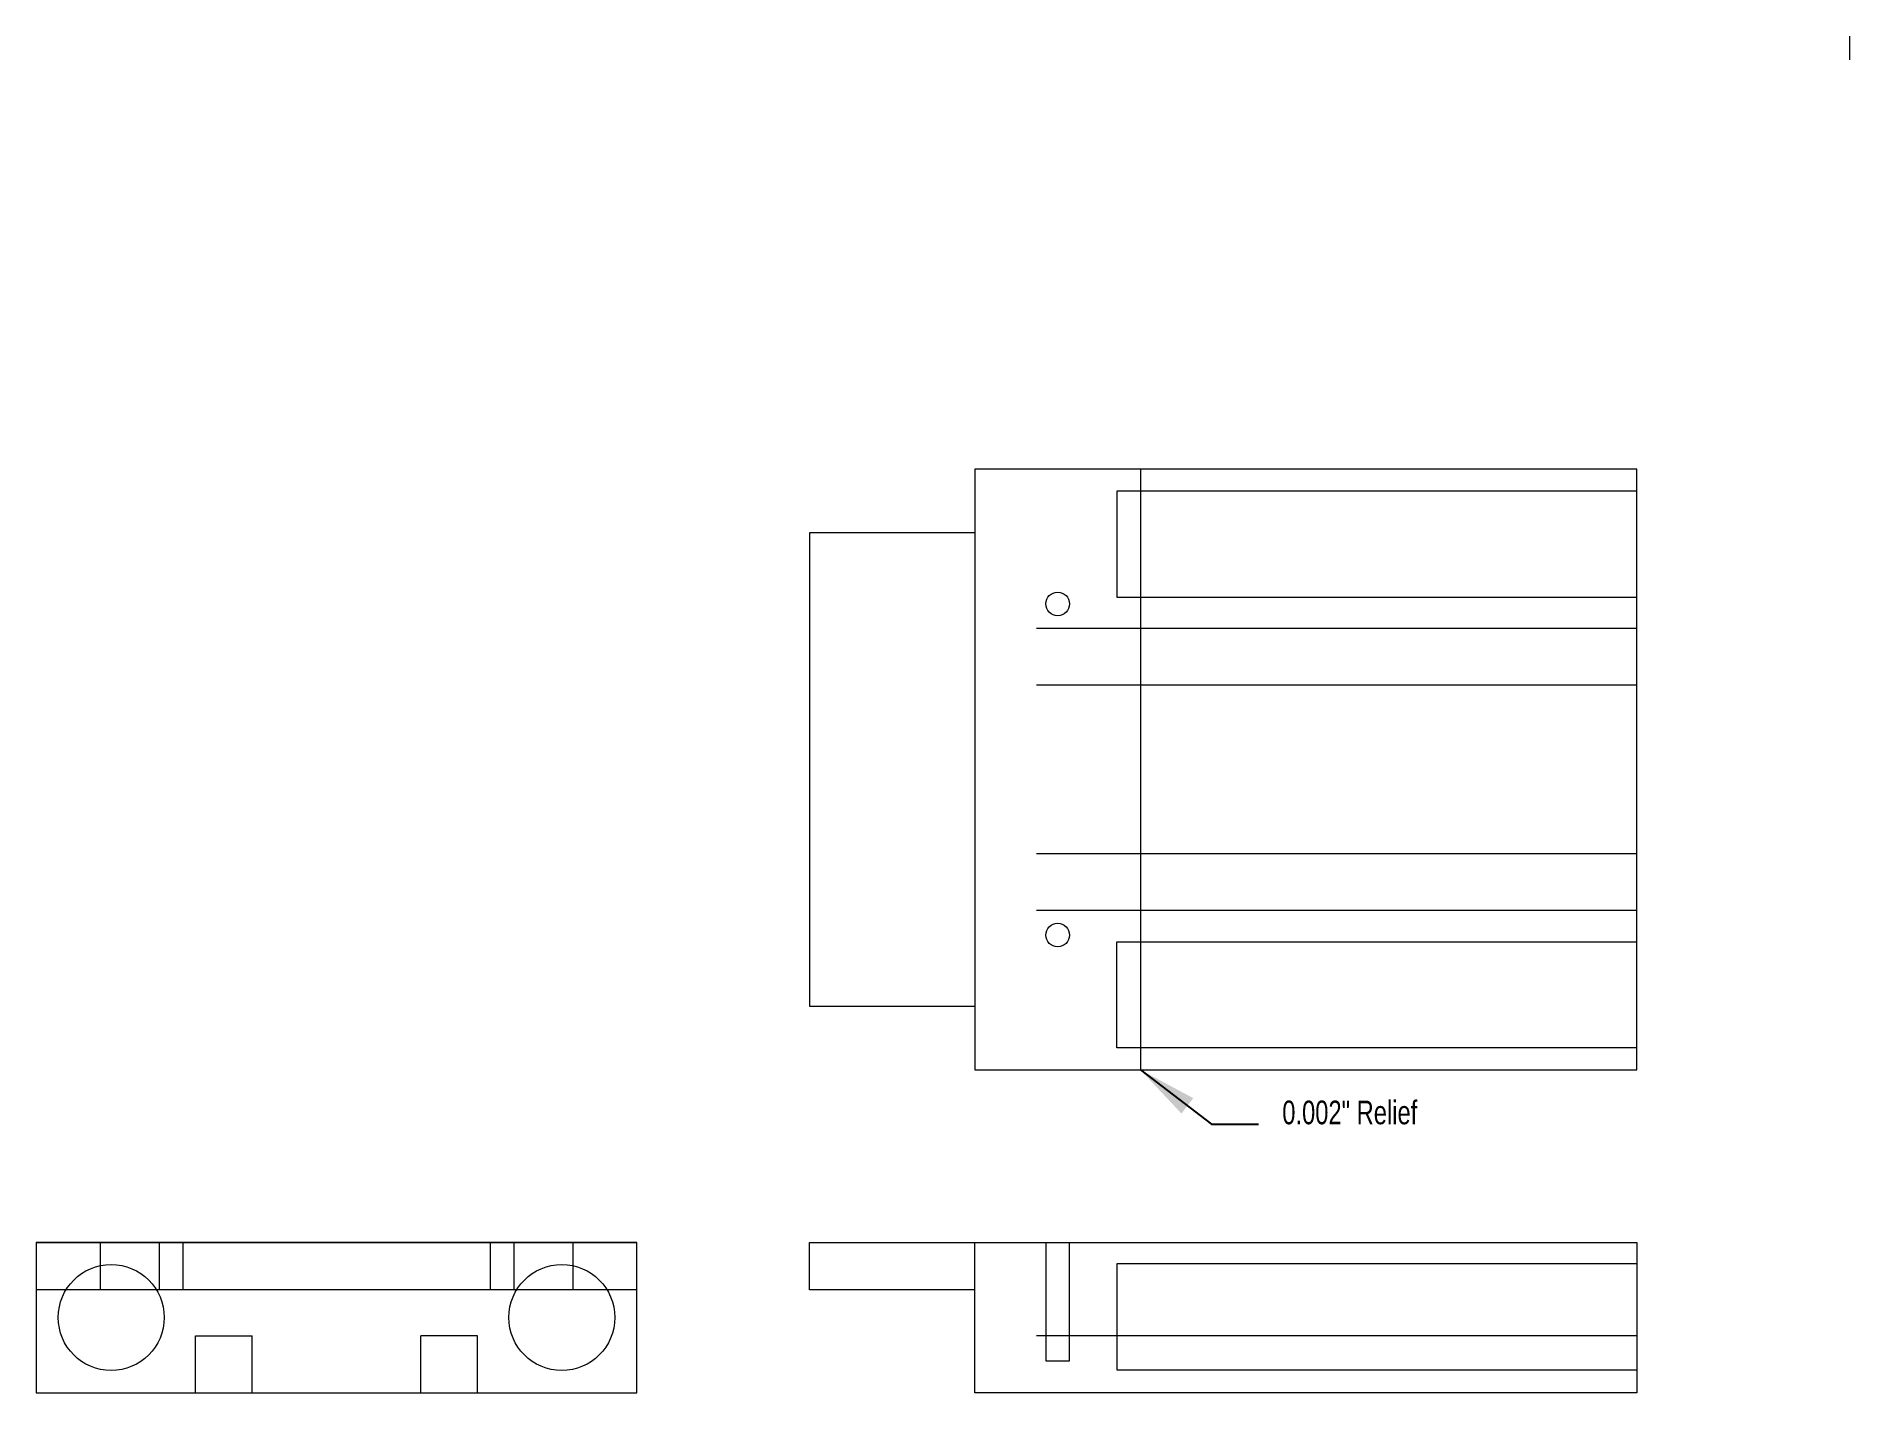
# Model space of a CAD drawing. Header units: millimetres. Extents: x -32.7 to 44, y -6.4 to 51.
import ezdxf

# ---------------------------------------------------------------- set-up
doc = ezdxf.new("R2010")
doc.units = ezdxf.units.MM
doc.linetypes.add('DASHEDX2', pattern=[38.1, 25.4, -12.7])
for name, color, linetype, lineweight in [('Dimensions', 3, 'CONTINUOUS', 0), ('Internal', 7, 'DASHEDX2', 0), ('Outline', 7, 'CONTINUOUS', 0)]:
    doc.layers.add(name, color=color, linetype=linetype, lineweight=lineweight)
doc.styles.get("Standard").update_dxf_attribs({"font": 'txt', "width": 0.75})
doc.dimstyles.get("Standard").update_dxf_attribs({"dimtxt": 1, "dimasz": 2.5, "dimexe": 1.25, "dimexo": 0.625, "dimtad": 1, "dimtxsty": 'Standard', "dimcen": 2.5, "dimadec": 0, "dimazin": 0, "dimtfac": 1, "dimtmove": 0, "dimatfit": 3, "dimfxl": 1, "dimarcsym": 0})

msp = doc.modelspace()

# ---------------------------------------------------------------- linework, layer by layer
at = {"layer": 'Dimensions'}
msp.add_line((44, 50), (44, 51), dxfattribs=at)
at = {"layer": 'Internal'}
for p, q in [((35, 31.765), (13, 31.765)), ((13, 31.765), (13, 27.285)), ((7, 30), (7, 10)), ((13, 27.285), (35, 27.285)), ((35, 25.963), (7, 25.963)), ((35, 23.563), (7, 23.563)), ((35, 16.437), (7, 16.437)), ((35, 14.037), (7, 14.037)), ((13, 8.235), (13, 12.715)), ((13, 12.715), (35, 12.715)), ((35, 8.235), (13, 8.235)), ((-27.5, 0), (-27.5, -2)), ((-26.5, 0), (-26.5, -2)), ((-13.5, 0), (-13.5, -2)), ((-12.5, 0), (-12.5, -2)), ((10, 0), (10, -5)), ((11, -5), (11, 0)), ((35, -0.9), (13, -0.9)), ((13, -0.9), (13, -5.38)), ((35, -3.95), (7, -3.95)), ((10, -5), (11, -5)), ((13, -5.38), (35, -5.38))]:
    msp.add_line(p, q, dxfattribs=at)
for centre in [(-29.53, -3.17), (-10.47, -3.17)]:
    msp.add_circle(centre, 2.24, dxfattribs=at)
at = {"layer": 'Outline'}
for p, q in [((35, 32.7), (7, 32.7)), ((7, 32.7), (7, 30)), ((14, 32.7), (14, 7.3)), ((35, 7.3), (35, 32.7)), ((7, 30), (0, 30)), ((0, 30), (0, 10)), ((0, 10), (7, 10)), ((7, 10), (7, 7.3)), ((7, 7.3), (35, 7.3)), ((-7.3, 0), (-32.7, 0)), ((-32.7, 0), (-32.7, -6.35)), ((-30, 0), (-30, -2)), ((-10, 0), (-10, -2)), ((-7.3, -6.35), (-7.3, 0)), ((7, -2.002), (7, 0)), ((14, -0.002), (14, 0)), ((14, 0), (35, 0)), ((35, 0), (35, -6.35)), ((-32.7, -0.002), (-7.3, -0.002)), ((0, -0.002), (14, -0.002)), ((0, -2.002), (0, -0.002)), ((-7.3, -2.002), (-32.7, -2.002)), ((7, -2.002), (0, -2.002)), ((7, -6.35), (7, -2.002)), ((-25.963, -3.95), (-23.563, -3.95)), ((-25.963, -6.35), (-25.963, -3.95)), ((-23.563, -6.35), (-23.563, -3.95)), ((-14.037, -3.95), (-16.437, -3.95)), ((-16.437, -6.35), (-16.437, -3.95)), ((-14.037, -6.35), (-14.037, -3.95)), ((-32.7, -6.35), (-7.3, -6.35)), ((35, -6.35), (7, -6.35))]:
    msp.add_line(p, q, dxfattribs=at)
for centre in [(10.5, 27), (10.5, 13)]:
    msp.add_circle(centre, 0.5, dxfattribs=at)

# ---------------------------------------------------------------- texts
at = {"layer": 'Dimensions', "insert": (20, 6), "char_height": 1, "width": 100, "attachment_point": 1}
msp.add_mtext('0.002" Relief\\P', dxfattribs=at)

# ---------------------------------------------------------------- leaders
at = {"layer": 'Dimensions'}
msp.add_leader([(14, 7.3), (17, 5), (19, 5)], dimstyle='Standard', dxfattribs=at)

doc.saveas('drawing.dxf')
